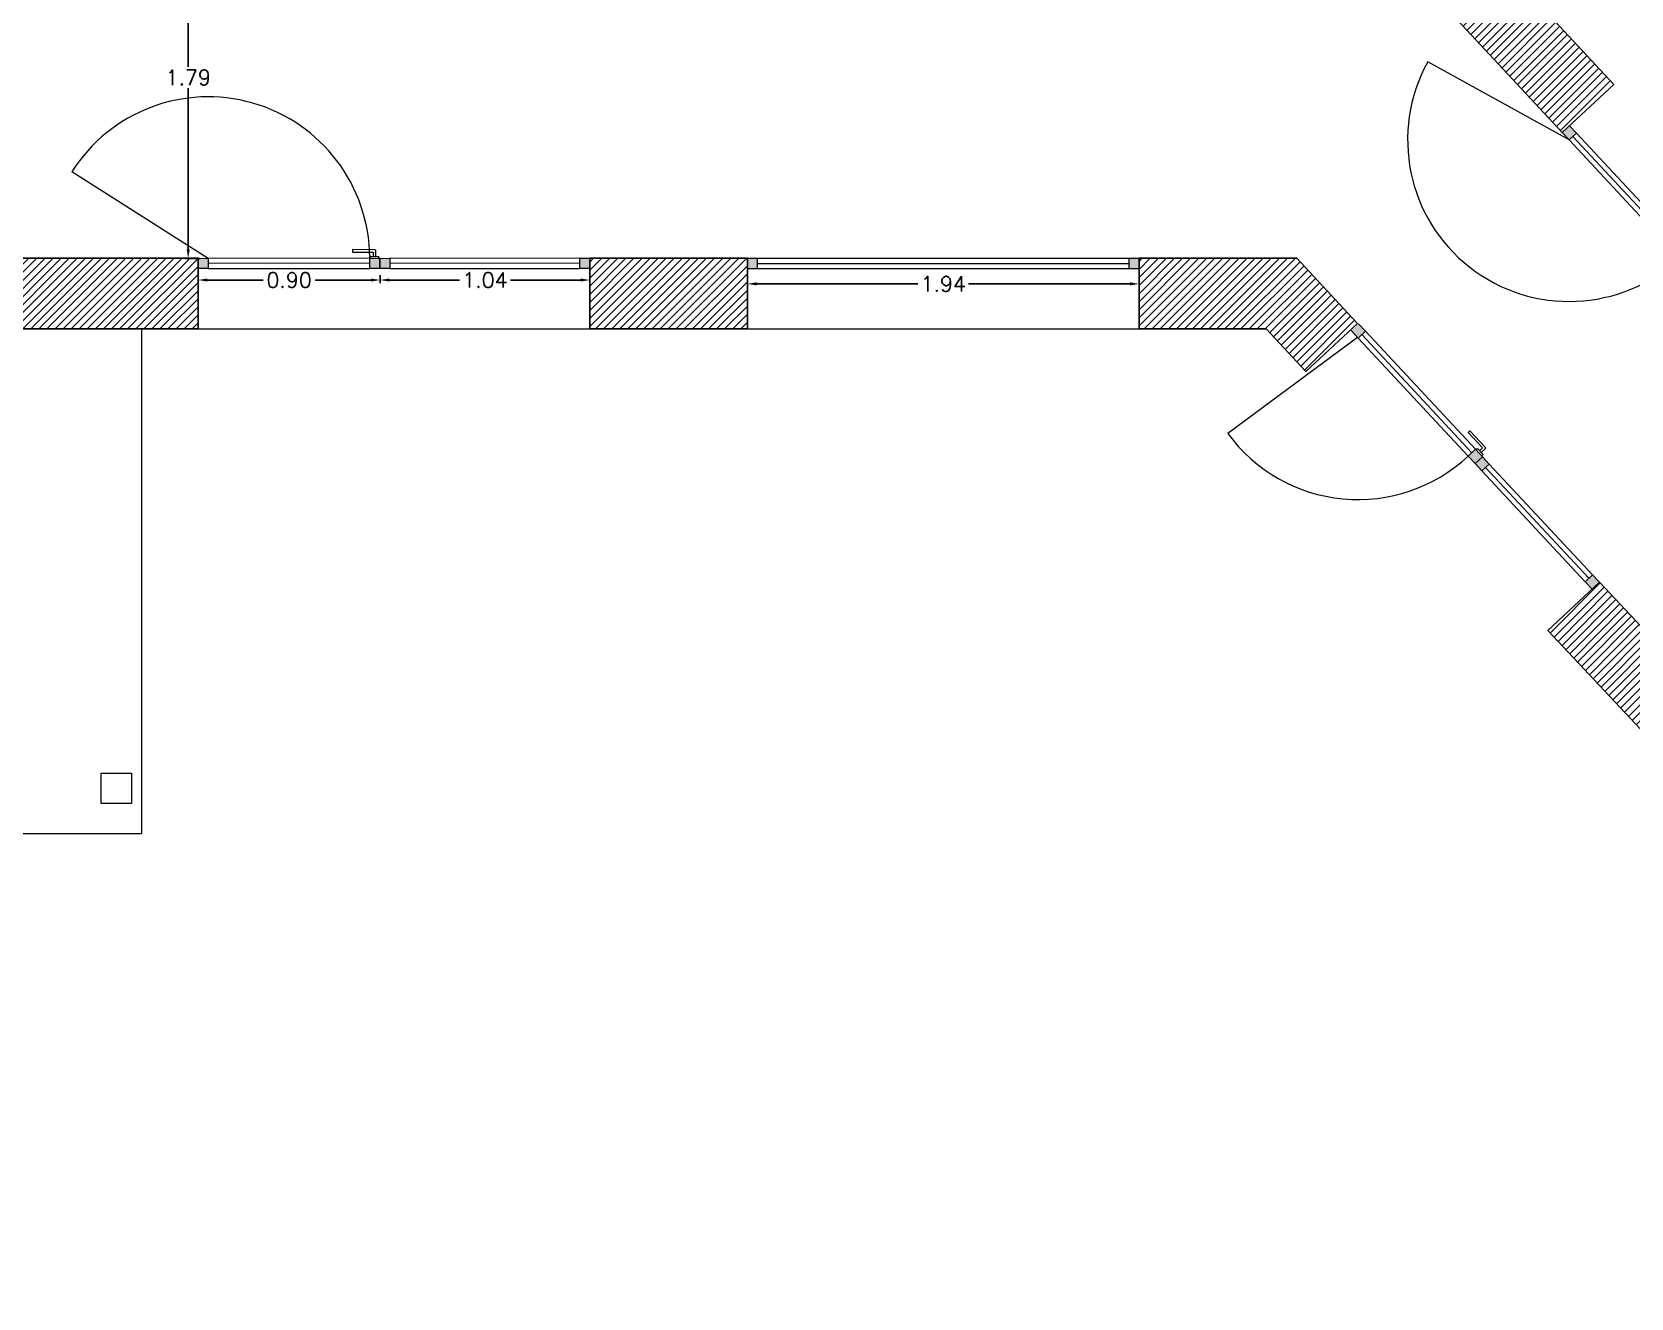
# Model space of a CAD drawing. Header units: millimetres. Extents: x 51 to 284, y 32 to 237.
# Drawn here: x 178.76 to 186.68, y 70.1 to 76.37 of the extents above; entities that cross this region are included whole.
import ezdxf

# ---------------------------------------------------------------- set-up
doc = ezdxf.new("R2010")
doc.units = ezdxf.units.MM
doc.linetypes.add('Continua', pattern=[0])
for name, color, linetype, lineweight in [('A_Sec01', 1, 'Continuous', 20), ('detalle', 6, 'Continuous', 5), ('FUSTERIA', 2, 'Continuous', 15), ('MUR', 5, 'Continuous', 25), ('PROYECTADO', 1, 'Continuous', 18), ('somb. Muro', 251, 'Continuous', 15), ('sombreado', 253, 'Continuous', 13)]:
    doc.layers.add(name, color=color, linetype=linetype, lineweight=lineweight)
doc.layers.add('SS_VEGETACION', color=7, linetype='Continuous', true_color=0x8ba14f)
doc.styles.add('ROMANS', font='romans.shx')
doc.dimstyles.new('martacota1', dxfattribs={"dimscale": 0.3, "dimtxt": 0.15, "dimasz": 0.15, "dimexe": 0.05, "dimexo": 0, "dimgap": 0.05, "dimtad": 0, "dimtih": 1, "dimtoh": 1, "dimzin": 0, "dimdsep": 46, "dimtxsty": 'ROMANS', "dimcen": 0.05, "dimclrt": 7, "dimadec": 0, "dimazin": 0, "dimtfac": 0.1, "dimtix": 1, "dimtmove": 1, "dimatfit": 3, "dimfxl": 1, "dimtolj": 1, "dimtzin": 1, "dimarcsym": 0})

# ---------------------------------------------------------------- blocks, each defined once
blk = doc.blocks.new('*D54')
at = {"layer": 'Defpoints', "color": 0, "transparency": 16777216}
for p in [(179.58, 75.1688), (180.4813, 75.1688), (180.4813, 75.1443)]:
    blk.add_point(p, dxfattribs=at)
at = {"layer": 'SS_VEGETACION', "color": 0, "lineweight": -2, "transparency": 16777216}
for p, q in [((179.58, 75.1688), (179.58, 75.1293)), ((180.4813, 75.1688), (180.4813, 75.1293)), ((179.625, 75.1443), (179.9014, 75.1443)), ((180.4363, 75.1443), (180.1599, 75.1443))]:
    blk.add_line(p, q, dxfattribs=at)
at = {"layer": 'SS_VEGETACION', "color": 0, "transparency": 16777216}
for points in [[(179.625, 75.1518), (179.625, 75.1368), (179.58, 75.1443)], [(180.4363, 75.1518), (180.4363, 75.1368), (180.4813, 75.1443)]]:
    blk.add_solid(points, dxfattribs=at)
at = {"layer": 'SS_VEGETACION', "color": 7, "transparency": 16777216, "insert": (180.0306, 75.1443), "char_height": 0.075, "attachment_point": 5, "style": 'ROMANS'}
blk.add_mtext('\\A1;0.90', dxfattribs=at)
blk = doc.blocks.new('*D55')
at = {"layer": 'Defpoints', "color": 0, "transparency": 16777216}
for p in [(180.4813, 75.1443), (181.52, 75.1443), (181.52, 75.1443)]:
    blk.add_point(p, dxfattribs=at)
at = {"layer": 'SS_VEGETACION', "color": 0, "lineweight": -2, "transparency": 16777216}
for p, q in [((180.4813, 75.1443), (180.4813, 75.1593)), ((180.5263, 75.1443), (180.8749, 75.1443)), ((181.475, 75.1443), (181.1264, 75.1443)), ((181.52, 75.1443), (181.52, 75.1593))]:
    blk.add_line(p, q, dxfattribs=at)
at = {"layer": 'SS_VEGETACION', "color": 0, "transparency": 16777216}
for points in [[(180.5263, 75.1518), (180.5263, 75.1368), (180.4813, 75.1443)], [(181.475, 75.1518), (181.475, 75.1368), (181.52, 75.1443)]]:
    blk.add_solid(points, dxfattribs=at)
at = {"layer": 'SS_VEGETACION', "color": 7, "transparency": 16777216, "insert": (181.0006, 75.1443), "char_height": 0.075, "attachment_point": 5, "style": 'ROMANS'}
blk.add_mtext('\\A1;1.04', dxfattribs=at)
blk = doc.blocks.new('*D56')
at = {"layer": 'Defpoints', "color": 0, "transparency": 16777216}
for p in [(182.3008, 75.1443), (184.2408, 75.1443), (184.2408, 75.1252)]:
    blk.add_point(p, dxfattribs=at)
at = {"layer": 'SS_VEGETACION', "color": 0, "lineweight": -2, "transparency": 16777216}
for p, q in [((182.3008, 75.1443), (182.3008, 75.1102)), ((182.3458, 75.1252), (183.1451, 75.1252)), ((184.1958, 75.1252), (183.3965, 75.1252)), ((184.2408, 75.1443), (184.2408, 75.1102))]:
    blk.add_line(p, q, dxfattribs=at)
at = {"layer": 'SS_VEGETACION', "color": 0, "transparency": 16777216}
for points in [[(182.3458, 75.1327), (182.3458, 75.1177), (182.3008, 75.1252)], [(184.1958, 75.1327), (184.1958, 75.1177), (184.2408, 75.1252)]]:
    blk.add_solid(points, dxfattribs=at)
at = {"layer": 'SS_VEGETACION', "color": 7, "transparency": 16777216, "insert": (183.2708, 75.1252), "char_height": 0.075, "attachment_point": 5, "style": 'ROMANS'}
blk.add_mtext('\\A1;1.94', dxfattribs=at)
blk = doc.blocks.new('*D73')
at = {"layer": 'Defpoints', "color": 0, "transparency": 16777216}
for p in [(179.5891, 77.0439), (179.5307, 75.2514), (179.5891, 75.2514)]:
    blk.add_point(p, dxfattribs=at)
at = {"layer": 'SS_VEGETACION', "color": 0, "lineweight": -2, "transparency": 16777216}
for p, q in [((179.5891, 77.0439), (179.5157, 77.0439)), ((179.5307, 76.9989), (179.5307, 76.2001)), ((179.5307, 75.2964), (179.5307, 76.0951)), ((179.5891, 75.2514), (179.5157, 75.2514))]:
    blk.add_line(p, q, dxfattribs=at)
at = {"layer": 'SS_VEGETACION', "color": 0, "transparency": 16777216}
for points in [[(179.5232, 76.9989), (179.5382, 76.9989), (179.5307, 77.0439)], [(179.5232, 75.2964), (179.5382, 75.2964), (179.5307, 75.2514)]]:
    blk.add_solid(points, dxfattribs=at)
at = {"layer": 'SS_VEGETACION', "color": 7, "transparency": 16777216, "insert": (179.5307, 76.1476), "char_height": 0.075, "attachment_point": 5, "style": 'ROMANS'}
blk.add_mtext('\\A1;1.79', dxfattribs=at)

msp = doc.modelspace()

# ---------------------------------------------------------------- hatches: boundary and pattern name
at = {"layer": 'somb. Muro'}
h = msp.add_hatch(dxfattribs=at)
h.set_pattern_fill('ANSI31', color=256, scale=0.0089)
h.set_pattern_definition([(45, (34.16921, 48.76775), (-0.01998107, 0.01998107), [])])
h.paths.add_polyline_path([(176, 81.5019), (175.4, 81.5019), (175.4, 81.1519), (175.7, 81.1519), (176, 81.1519)])
h.paths.add_polyline_path([(179.58, 81.5019), (177.94, 81.5019), (177.94, 81.1419), (179.58, 81.1419)])
h.paths.add_polyline_path([(182.4803, 81.503), (181.52, 81.5019), (181.52, 81.1519), (181.78, 81.1519), (182.4803, 81.1519)])
h.paths.add_polyline_path([(186.0994, 81.5019), (183.38, 81.503), (183.38, 81.1426), (184.2, 81.1426), (184.2, 79.3039), (182.48, 79.3039), (182.48, 80.4419), (182.38, 80.4419), (182.38, 79.2039), (184.95, 79.2039), (184.95, 79.3039), (184.3, 79.3039), (184.3, 81.1426), (185.75, 81.1426), (185.75, 78.4729), (186.1, 78.4729)])
h.paths.add_polyline_path([(185.0216, 75.2519), (184.2408, 75.2519), (184.2408, 74.9019), (184.8694, 74.9019), (185.0669, 74.6906), (185.3224, 74.9293), (185.2749, 74.9802)])
h.paths.add_polyline_path([(182.3008, 75.2519), (181.52, 75.2519), (181.52, 74.9019), (182.3008, 74.9019)])
h.paths.add_polyline_path([(179.58, 75.2519), (177.94, 75.2519), (177.94, 74.9919), (179.05, 74.9919), (179.05, 74.9019), (179.58, 74.9019)])
h.paths.add_polyline_path([(179.05, 74.9919), (177.94, 74.9919), (177.94, 74.9019), (179.05, 74.9019)])
h.paths.add_polyline_path([(176, 75.2519), (173.55, 75.2519), (173.55, 72.1183), (173.9, 72.1183), (173.9, 72.6519), (173.858, 72.6519), (173.858, 74.9919), (176, 74.9919)])
h.paths.add_polyline_path([(176, 74.9919), (173.858, 74.9919), (173.858, 72.6519), (173.9, 72.6519), (173.9, 74.9019), (176, 74.9019)], flags=17)
h.paths.add_polyline_path([(169.54, 72.5846), (170.44, 72.5846), (170.44, 72.6846), (169.2002, 72.6846), (169.2002, 68.7019), (170.645, 68.7019), (170.645, 69.0419), (169.54, 69.0419), (169.54, 70.0519), (171.445, 70.0519), (171.445, 68.7019), (172.045, 68.7019), (172.045, 69.0419), (171.545, 69.0419), (171.545, 70.0519), (173.55, 70.0519), (173.55, 69.0519), (172.845, 69.0519), (172.845, 68.7019), (173.9, 68.7019), (173.9, 71.2183), (173.55, 71.2183), (173.55, 70.1519), (169.54, 70.1519)])
h.paths.add_polyline_path([(170.49, 77.1519), (170.49, 77.5019), (169.2, 77.5019), (169.2, 76.1421), (169.54, 76.1421), (169.54, 77.1519)])
h.paths.add_polyline_path([(171.99, 77.5019), (171.99, 77.1523), (173.5494, 77.1523), (173.5497, 76.1219), (173.65, 76.1219), (173.65, 76.4515), (174.085, 76.4516), (174.085, 76.5519), (174.0494, 76.5519), (173.65, 76.5518), (173.65, 77.152), (173.9475, 77.152), (173.9465, 77.6532), (173.6, 77.6532), (173.6, 77.5019)])
h.paths.add_polyline_path([(185.8499, 77.5729), (185.8499, 76.5039), (185.7999, 76.5039), (185.7999, 77.5729), (185.75, 77.5729), (185.75, 76.5039), (186.3367, 75.8747), (186.5562, 76.0793), (186.5927, 76.1134), (186.1028, 76.6387), (186.1, 77.5729)])
h.paths.add_polyline_path([(173.96, 79.7119), (173.6, 79.7119), (173.6, 78.2532), (173.9475, 78.2532), (173.9475, 79.3719), (174.955, 79.3719), (174.955, 76.7352), (174.9551, 76.4519), (175.055, 76.4519), (175.055, 79.3719), (175.7, 79.3719), (175.7, 79.7119), (175.6, 79.7119)])
h = msp.add_hatch(dxfattribs=at)
h.set_pattern_fill('ANSI31', color=256, scale=0.0089, angle=0.15039)
h.set_pattern_definition([(45.150388, (-20.914098, 48.221388), (-0.0200334467, 0.0199285553), [])])
h.paths.add_polyline_path([(186.5208, 73.6475), (186.2656, 73.408), (187.1883, 72.4237), (187.4436, 72.6631)])
h.paths.add_polyline_path([(188.0593, 72.0066), (187.8038, 71.7671), (189.6851, 69.7602), (189.9405, 69.9996)])
h.paths.add_polyline_path([(190.7815, 70.788), (190.5422, 71.0433), (189.7011, 70.255), (189.9405, 69.9996)])
h.paths.add_polyline_path([(188.3698, 73.7221), (188.4382, 73.6491), (188.6956, 73.8904), (188.8051, 73.993), (191.0646, 76.1112), (190.9963, 76.1842)])
h.paths.add_polyline_path([(189.411, 73.2735), (189.3382, 73.2053), (190.9799, 71.4537), (191.2193, 71.1984), (193.8436, 73.6585), (192.9751, 74.585), (192.7197, 74.3457), (193.3489, 73.6745), (191.0529, 71.5221)])
h.paths.add_polyline_path([(188.6472, 72.5581), (188.0593, 72.0066), (188.1277, 71.9337), (188.7155, 72.4852)])
h.paths.add_polyline_path([(187.7719, 74.3403), (190.6634, 77.051), (190.4241, 77.3063), (187.7876, 74.8348), (187.7876, 74.8348), (187.7511, 74.8006), (187.6402, 74.6966), (187.5323, 74.5959)])
h.paths.add_polyline_path([(191.2516, 76.4235), (190.9963, 76.1842), (191.6938, 75.44), (191.9492, 75.6794)])
at = {"layer": 'sombreado', "transparency": 33554564}
h = msp.add_hatch(color=256, dxfattribs=at)
h.dxf.hatch_style = 1
h.paths.add_polyline_path([(186.987, 75.2504), (186.9529, 75.287), (186.9163, 75.2529), (186.9504, 75.2164)])
h.paths.add_polyline_path([(187.0211, 75.2139), (186.987, 75.2505), (186.9504, 75.2164), (186.9845, 75.1798)])
h.paths.add_polyline_path([(186.4074, 75.8722), (186.3733, 75.9088), (186.3367, 75.8747), (186.3708, 75.8381)])
h.paths.add_polyline_path([(187.534, 74.6667), (187.4975, 74.6325), (187.5317, 74.596), (187.5682, 74.6302)])
h = msp.add_hatch(color=256, dxfattribs=at)
h.dxf.hatch_style = 1
h.paths.add_polyline_path([(179.63, 75.2517), (179.5798, 75.2519), (179.5798, 75.2019), (179.6298, 75.2017)])
h.paths.add_polyline_path([(180.48, 75.2519), (180.43, 75.2521), (180.43, 75.2021), (180.4798, 75.2019)])
h.paths.add_polyline_path([(180.53, 75.2517), (180.48, 75.2519), (180.4798, 75.2019), (180.5298, 75.2017)])
h.paths.add_polyline_path([(181.5198, 75.2519), (181.47, 75.2521), (181.4698, 75.2021), (181.5198, 75.2019)])
h = msp.add_hatch(color=256, dxfattribs=at)
h.dxf.hatch_style = 1
h.paths.add_polyline_path([(184.2408, 75.2519), (184.1908, 75.2519), (184.1908, 75.2019), (184.2408, 75.2019)])
h.paths.add_polyline_path([(182.3508, 75.2519), (182.3008, 75.2519), (182.3008, 75.2019), (182.3508, 75.2019)])
h = msp.add_hatch(color=256, dxfattribs=at)
h.dxf.hatch_style = 1
h.paths.add_polyline_path([(185.9071, 74.3058), (185.8706, 74.2717), (185.9047, 74.2351), (185.9412, 74.2692)])
h.paths.add_polyline_path([(185.9753, 74.2327), (185.9412, 74.2692), (185.9412, 74.2692), (185.9047, 74.2351), (185.9387, 74.1986)])
h.paths.add_polyline_path([(186.4867, 73.684), (186.4501, 73.6499), (186.4842, 73.6134), (186.5208, 73.6475)])
h.paths.add_polyline_path([(185.3616, 74.891), (185.3276, 74.9276), (185.291, 74.8935), (185.3251, 74.8569)])

# ---------------------------------------------------------------- linework, layer by layer
at = {"layer": 'A_Sec01', "linetype": 'Continuous'}
msp.add_lwpolyline([(179.25, 72.5519), (179.1, 72.5519), (179.1, 72.7019), (179.25, 72.7019)], close=True, dxfattribs=at)
at = {"layer": 'detalle'}
for p, q in [((186.3708, 75.8381), (185.6703, 76.2245)), ((179.6297, 75.2517), (178.9542, 75.6801)), ((181.4699, 75.2271), (180.5299, 75.2267)), ((182.3508, 75.2269), (184.1908, 75.2269)), ((185.3221, 74.8601), (184.6798, 74.384)), ((186.4684, 73.667), (185.957, 74.2156))]:
    msp.add_line(p, q, dxfattribs=at)
at = {"layer": 'detalle', "color": 6}
for points in [[(186.9346, 75.27), (186.3891, 75.8552)], [(180.43, 75.227), (179.6299, 75.2267)], [(185.8888, 74.2888), (185.3434, 74.8739)]]:
    msp.add_lwpolyline(points, dxfattribs=at)
at = {"layer": 'detalle', "lineweight": 5}
for points in [[(180.4595, 75.2617), (180.4598, 75.2877, 0.414214), (180.4538, 75.2938), (180.3438, 75.2949), (180.3437, 75.2829), (180.4477, 75.2818), (180.4475, 75.2618)], [(185.9354, 74.2901), (185.9544, 74.3079, 0.414214), (185.9547, 74.3163), (185.8796, 74.3967), (185.8709, 74.3885), (185.9418, 74.3125), (185.9272, 74.2989)]]:
    msp.add_lwpolyline(points, format="xyb", dxfattribs=at)
for points in [[(180.4334, 75.252), (180.4335, 75.262), (180.4735, 75.2615), (180.4734, 75.2515)], [(185.9104, 74.3023), (185.9177, 74.3091), (185.945, 74.2799), (185.9377, 74.273)]]:
    msp.add_lwpolyline(points, dxfattribs=at)
at = {"layer": 'detalle', "linetype": 'Continua'}
for points in [[(179.3, 74.9019), (179.3, 72.4019)], [(179.3, 72.4019), (174.5, 72.4019)]]:
    msp.add_lwpolyline(points, dxfattribs=at)
at = {"layer": 'detalle'}
for centre, start, end in [((186.3708, 75.8381), 151.12233, 312.98913), ((179.6297, 75.2517), 0.32321, 147.6167), ((185.3251, 74.8569), 216.23335, 312.98913)]:
    msp.add_arc(centre, 0.8, start, end, dxfattribs=at)
at = {"layer": 'FUSTERIA'}
for p, q in [((182.3008, 75.2519), (184.2408, 75.2519)), ((182.3508, 75.2019), (182.3508, 75.2519)), ((184.1908, 75.2019), (184.1908, 75.2519)), ((182.3008, 75.2019), (184.2408, 75.2019))]:
    msp.add_line(p, q, dxfattribs=at)
for points in [[(186.3733, 75.9088), (186.4074, 75.8722), (186.3708, 75.8381), (186.3367, 75.8747)], [(179.58, 75.2519), (179.63, 75.2517), (179.6298, 75.2017), (179.5798, 75.2019)], [(181.5198, 75.2019), (181.5198, 75.2019), (181.4698, 75.2021), (181.47, 75.2521), (181.52, 75.2519)], [(185.3276, 74.9276), (185.3616, 74.891), (185.3251, 74.8569), (185.291, 74.8935)], [(186.4842, 73.6134), (186.4842, 73.6134), (186.4501, 73.6499), (186.4867, 73.684), (186.5208, 73.6475)]]:
    msp.add_lwpolyline(points, dxfattribs=at)
for points in [[(186.4074, 75.8722), (186.3708, 75.8381), (186.9163, 75.2529), (186.9529, 75.287)], [(179.63, 75.2517), (179.6298, 75.2017), (180.43, 75.2019), (180.43, 75.2521)], [(180.43, 75.2521), (180.48, 75.2519), (180.4798, 75.2019), (180.4298, 75.2021)], [(180.48, 75.2519), (180.53, 75.2517), (180.5298, 75.2017), (180.4798, 75.2019)], [(180.53, 75.2517), (180.5298, 75.2017), (181.4698, 75.2021), (181.47, 75.2521)], [(185.3616, 74.891), (185.3251, 74.8569), (185.8706, 74.2717), (185.9071, 74.3058)], [(185.9071, 74.3058), (185.9412, 74.2692), (185.9047, 74.2351), (185.8706, 74.2717)], [(185.9412, 74.2692), (185.9753, 74.2327), (185.9387, 74.1986), (185.9047, 74.2351)], [(185.9753, 74.2327), (185.9387, 74.1986), (186.4501, 73.6499), (186.4867, 73.684)]]:
    msp.add_lwpolyline(points, close=True, dxfattribs=at)
at = {"layer": 'MUR'}
for p, q in [((186.5927, 76.1134), (186.1028, 76.6387)), ((185.75, 76.5039), (186.3367, 75.8747)), ((186.5927, 76.1134), (186.3367, 75.8747)), ((177.94, 75.2519), (179.58, 75.2519)), ((179.58, 75.2519), (179.58, 74.9019)), ((181.52, 75.2519), (181.52, 74.9019)), ((181.57, 75.2519), (181.52, 75.2519)), ((182.3008, 75.2519), (181.52, 75.2519)), ((182.3008, 75.2519), (182.3008, 74.9019)), ((182.3008, 74.9019), (182.3008, 75.2519)), ((184.2408, 74.9019), (184.2408, 75.2519)), ((184.2408, 75.2519), (185.0216, 75.2519)), ((185.2749, 74.9802), (185.0216, 75.2519)), ((185.0669, 74.6906), (185.3224, 74.9293)), ((185.3224, 74.9293), (185.2749, 74.9802)), ((179.58, 74.9019), (177.94, 74.9019)), ((181.52, 74.9019), (182.3008, 74.9019)), ((184.2408, 74.9019), (184.8694, 74.9019)), ((184.8694, 74.9019), (185.0669, 74.6906)), ((186.2656, 73.408), (186.5208, 73.6475)), ((186.5208, 73.6475), (187.4436, 72.6631)), ((187.1883, 72.4237), (186.2656, 73.408))]:
    msp.add_line(p, q, dxfattribs=at)
at = {"layer": 'PROYECTADO'}
for p, q in [((179.58, 74.9019), (181.52, 74.9019)), ((182.3008, 74.9019), (184.2408, 74.9019))]:
    msp.add_line(p, q, dxfattribs=at)

# ---------------------------------------------------------------- dimensions: what is measured, and where the dimension line sits
at = {"layer": 'SS_VEGETACION', "transparency": 33554620}
dim = msp.add_linear_dim(base=(179.5307, 75.2514), p1=(179.5891, 77.0439), p2=(179.5891, 75.2514), angle=90, dimstyle='martacota1', override={"dimtxt": 0.25}, dxfattribs=at)
dim.commit()
dim.dimension.update_dxf_attribs({"geometry": '*D73', "text_midpoint": (179.5307, 76.1476)})
for base, p1, p2, picture, middle in [((180.4813, 75.1443), (179.58, 75.1688), (180.4813, 75.1688), '*D54', (180.0306, 75.1443)), ((181.52, 75.1443), (180.4813, 75.1443), (181.52, 75.1443), '*D55', (181.0006, 75.1443)), ((184.2408, 75.1252), (182.3008, 75.1443), (184.2408, 75.1443), '*D56', (183.2708, 75.1252))]:
    dim = msp.add_linear_dim(base=base, p1=p1, p2=p2, dimstyle='martacota1', override={"dimtxt": 0.25}, dxfattribs=at)
    dim.commit()
    dim.dimension.update_dxf_attribs({"geometry": picture, "text_midpoint": middle})

doc.saveas('drawing.dxf')
